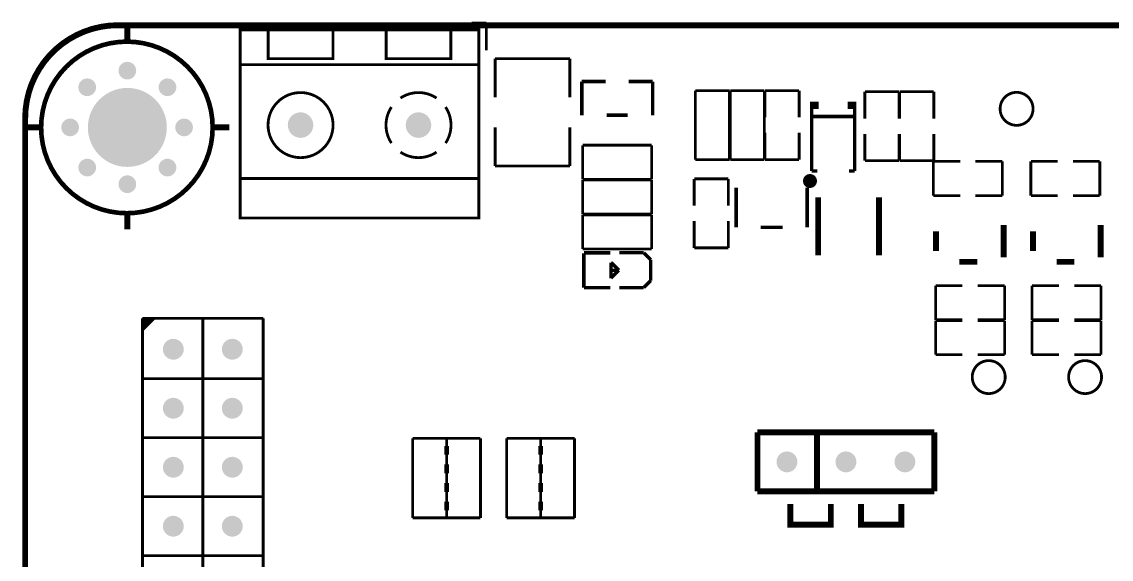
# Model space of a CAD drawing. Header units: millimetres. Extents: x -0.1 to 70.6, y -1 to 65.1.
# Drawn here: x -0.15 to 46.78, y 42.01 to 65.15 of the extents above; entities that cross this region are included whole.
import ezdxf

# ---------------------------------------------------------------- set-up
doc = ezdxf.new("R2010")
doc.units = ezdxf.units.MM
for name, color, linetype, true_color in [('Board Outline Layer', 7, 'Continuous', 0xff00ff), ('Hole Layer', 7, 'Continuous', 0x222222), ('Top Silkscreen Layer', 7, 'Continuous', 0xffcc00)]:
    doc.layers.add(name, color=color, linetype=linetype, true_color=true_color)

msp = doc.modelspace()

# ---------------------------------------------------------------- hatches: boundary and pattern name
at = {"layer": 'Hole Layer'}
for points in [[(4.019, 63.044, 1), (4.781, 63.044, 1)], [(4.019, 63.044, 1), (4.781, 63.044, 1)], [(2.291, 62.328, 1), (3.053, 62.328, 1)], [(2.291, 62.328, 1), (3.053, 62.328, 1)], [(5.747, 62.328, 1), (6.509, 62.328, 1)], [(5.747, 62.328, 1), (6.509, 62.328, 1)], [(2.7, 60.6, 1), (6.1, 60.6, 1)], [(2.7, 60.6, 1), (6.1, 60.6, 1)], [(11.31, 60.7, 1), (12.41, 60.7, 1)], [(11.31, 60.7, 1), (12.41, 60.7, 1)], [(16.39, 60.7, 1), (17.49, 60.7, 1)], [(16.39, 60.7, 1), (17.49, 60.7, 1)], [(1.555, 60.6, 1), (2.317, 60.6, 1)], [(1.555, 60.6, 1), (2.317, 60.6, 1)], [(6.463, 60.6, 1), (7.225, 60.6, 1)], [(6.463, 60.6, 1), (7.225, 60.6, 1)], [(2.291, 58.872, 1), (3.053, 58.872, 1)], [(2.291, 58.872, 1), (3.053, 58.872, 1)], [(5.747, 58.872, 1), (6.509, 58.872, 1)], [(5.747, 58.872, 1), (6.509, 58.872, 1)], [(4.019, 58.156, 1), (4.781, 58.156, 1)], [(4.019, 58.156, 1), (4.781, 58.156, 1)], [(5.93, 51.05, 1), (6.83, 51.05, 1)], [(5.93, 51.05, 1), (6.83, 51.05, 1)], [(8.47, 51.05, 1), (9.37, 51.05, 1)], [(8.47, 51.05, 1), (9.37, 51.05, 1)], [(5.93, 48.51, 1), (6.83, 48.51, 1)], [(5.93, 48.51, 1), (6.83, 48.51, 1)], [(8.47, 48.51, 1), (9.37, 48.51, 1)], [(8.47, 48.51, 1), (9.37, 48.51, 1)], [(32.36, 46.2, 1), (33.26, 46.2, 1)], [(32.36, 46.2, 1), (33.26, 46.2, 1)], [(34.9, 46.2, 1), (35.8, 46.2, 1)], [(34.9, 46.2, 1), (35.8, 46.2, 1)], [(37.44, 46.2, 1), (38.34, 46.2, 1)], [(37.44, 46.2, 1), (38.34, 46.2, 1)], [(5.93, 45.97, 1), (6.83, 45.97, 1)], [(5.93, 45.97, 1), (6.83, 45.97, 1)], [(8.47, 45.97, 1), (9.37, 45.97, 1)], [(8.47, 45.97, 1), (9.37, 45.97, 1)], [(5.93, 43.43, 1), (6.83, 43.43, 1)], [(5.93, 43.43, 1), (6.83, 43.43, 1)], [(8.47, 43.43, 1), (9.37, 43.43, 1)], [(8.47, 43.43, 1), (9.37, 43.43, 1)]]:
    msp.add_hatch(color=256, dxfattribs=at).paths.add_polyline_path(points)
at = {"layer": 'Top Silkscreen Layer'}
for points in [[(33.798, 61.4), (34.168, 61.4), (34.168, 61.705), (33.798, 61.705)], [(35.802, 61.4), (35.432, 61.4), (35.432, 61.705), (35.802, 61.705)], [(5.05, 52.38), (5.05, 51.8), (5.63, 52.38)]]:
    msp.add_hatch(color=256, dxfattribs=at).paths.add_polyline_path(points)

# ---------------------------------------------------------------- linework, layer by layer
at = {"layer": 'Board Outline Layer', "const_width": 0.254}
msp.add_lwpolyline([(4, 65, 0.414214), (0, 61)], format="xyb", dxfattribs=at)
for points in [[(70, 65), (4, 65)], [(0, 61), (0, 4)]]:
    msp.add_lwpolyline(points, dxfattribs=at)
at = {"layer": 'Top Silkscreen Layer'}
for points, const_width in [([(4.4, 64.334), (4.4, 64.994)], 0.254), ([(4.4, 64.334), (4.4, 64.994)], 0.254), ([(19.223, 65.088), (19.861, 65.088)], 0.12), ([(19.223, 65.088), (19.861, 65.088)], 0.12), ([(19.861, 65.088), (19.861, 63.913)], 0.12), ([(19.861, 65.088), (19.861, 63.913)], 0.12), ([(19.48, 63.3), (9.32, 63.3)], 0.12), ([(19.48, 63.3), (9.32, 63.3)], 0.12), ([(20.24, 63.56), (20.24, 61.9)], 0.12), ([(23.46, 63.56), (20.24, 63.56)], 0.12), ([(20.24, 63.56), (20.24, 61.9)], 0.12), ([(23.46, 63.56), (20.24, 63.56)], 0.12), ([(23.46, 63.56), (23.46, 61.9)], 0.12), ([(23.46, 63.56), (23.46, 61.9)], 0.12), ([(23.974, 61.124), (23.974, 62.576)], 0.152), ([(23.974, 62.576), (25.005, 62.576)], 0.152), ([(23.974, 61.124), (23.974, 62.576)], 0.152), ([(23.974, 62.576), (25.005, 62.576)], 0.152), ([(27.026, 62.576), (25.995, 62.576)], 0.152), ([(27.026, 62.576), (25.995, 62.576)], 0.152), ([(27.026, 61.124), (27.026, 62.576)], 0.152), ([(27.026, 61.124), (27.026, 62.576)], 0.152), ([(28.865, 62.185), (28.865, 59.215)], 0.12), ([(30.335, 62.185), (28.865, 62.185)], 0.12), ([(28.865, 62.185), (28.865, 59.215)], 0.12), ([(30.335, 62.185), (28.865, 62.185)], 0.12), ([(30.335, 62.185), (30.335, 59.215)], 0.12), ([(30.335, 62.185), (30.335, 59.215)], 0.12), ([(30.365, 59.215), (30.365, 62.185)], 0.12), ([(30.365, 62.185), (31.835, 62.185)], 0.12), ([(30.365, 59.215), (30.365, 62.185)], 0.12), ([(30.365, 62.185), (31.835, 62.185)], 0.12), ([(31.835, 59.215), (31.835, 62.185)], 0.12), ([(31.835, 59.215), (31.835, 62.185)], 0.12), ([(31.865, 62.185), (31.865, 61.03)], 0.119), ([(31.865, 62.185), (33.335, 62.185)], 0.119), ([(31.865, 62.185), (31.865, 61.03)], 0.119), ([(31.865, 62.185), (33.335, 62.185)], 0.119), ([(33.335, 62.185), (33.335, 61.03)], 0.119), ([(33.335, 62.185), (33.335, 61.03)], 0.119), ([(37.635, 62.135), (36.165, 62.135)], 0.119), ([(36.165, 62.135), (36.165, 60.98)], 0.119), ([(37.635, 62.135), (36.165, 62.135)], 0.119), ([(36.165, 62.135), (36.165, 60.98)], 0.119), ([(37.635, 62.135), (37.635, 60.98)], 0.119), ([(37.635, 62.135), (37.635, 60.98)], 0.119), ([(39.135, 62.135), (37.665, 62.135)], 0.119), ([(37.665, 62.135), (37.665, 60.98)], 0.119), ([(39.135, 62.135), (37.665, 62.135)], 0.119), ([(37.665, 62.135), (37.665, 60.98)], 0.119), ([(39.135, 62.135), (39.135, 60.98)], 0.119), ([(39.135, 62.135), (39.135, 60.98)], 0.119), ([(33.874, 61.476), (33.874, 58.724)], 0.152), ([(33.874, 61.476), (33.874, 58.724)], 0.152), ([(35.726, 61.476), (35.726, 58.724)], 0.152), ([(35.726, 61.476), (35.726, 58.724)], 0.152), ([(25.955, 61.124), (25.045, 61.124)], 0.152), ([(25.955, 61.124), (25.045, 61.124)], 0.152), ([(35.726, 61.067), (33.874, 61.067)], 0.152), ([(35.726, 61.067), (33.874, 61.067)], 0.152), ([(-0.02, 60.6), (0.641, 60.6)], 0.254), ([(-0.02, 60.6), (0.641, 60.6)], 0.254), ([(8.134, 60.6), (8.794, 60.6)], 0.254), ([(8.134, 60.6), (8.794, 60.6)], 0.254), ([(20.24, 58.94), (20.24, 60.6)], 0.12), ([(20.24, 58.94), (20.24, 60.6)], 0.12), ([(23.46, 58.94), (23.46, 60.6)], 0.12), ([(23.46, 58.94), (23.46, 60.6)], 0.12), ([(31.865, 59.215), (31.865, 60.37)], 0.119), ([(31.865, 59.215), (31.865, 60.37)], 0.119), ([(33.335, 59.215), (33.335, 60.37)], 0.119), ([(33.335, 59.215), (33.335, 60.37)], 0.119), ([(36.165, 59.165), (36.165, 60.32)], 0.119), ([(36.165, 59.165), (36.165, 60.32)], 0.119), ([(37.635, 59.165), (37.635, 60.32)], 0.119), ([(37.635, 59.165), (37.635, 60.32)], 0.119), ([(37.665, 59.165), (37.665, 60.32)], 0.119), ([(37.665, 59.165), (37.665, 60.32)], 0.119), ([(39.135, 59.165), (39.135, 60.32)], 0.119), ([(39.135, 59.165), (39.135, 60.32)], 0.119), ([(24.015, 59.835), (26.985, 59.835)], 0.12), ([(24.015, 59.835), (24.015, 58.365)], 0.12), ([(24.015, 59.835), (26.985, 59.835)], 0.12), ([(24.015, 59.835), (24.015, 58.365)], 0.12), ([(26.985, 59.835), (26.985, 58.365)], 0.12), ([(26.985, 59.835), (26.985, 58.365)], 0.12), ([(30.335, 59.215), (28.865, 59.215)], 0.12), ([(30.335, 59.215), (28.865, 59.215)], 0.12), ([(30.365, 59.215), (31.835, 59.215)], 0.12), ([(30.365, 59.215), (31.835, 59.215)], 0.12), ([(31.865, 59.215), (33.335, 59.215)], 0.119), ([(31.865, 59.215), (33.335, 59.215)], 0.119), ([(37.635, 59.165), (36.165, 59.165)], 0.119), ([(37.635, 59.165), (36.165, 59.165)], 0.119), ([(39.135, 59.165), (37.665, 59.165)], 0.119), ([(39.135, 59.165), (37.665, 59.165)], 0.119), ([(39.115, 59.135), (40.27, 59.135)], 0.119), ([(39.115, 59.135), (39.115, 57.665)], 0.119), ([(39.115, 59.135), (40.27, 59.135)], 0.119), ([(39.115, 59.135), (39.115, 57.665)], 0.119), ([(42.085, 59.135), (40.93, 59.135)], 0.119), ([(42.085, 59.135), (40.93, 59.135)], 0.119), ([(42.085, 59.135), (42.085, 57.665)], 0.119), ([(42.085, 59.135), (42.085, 57.665)], 0.119), ([(43.315, 59.135), (44.47, 59.135)], 0.119), ([(43.315, 59.135), (43.315, 57.665)], 0.119), ([(43.315, 59.135), (44.47, 59.135)], 0.119), ([(43.315, 59.135), (43.315, 57.665)], 0.119), ([(46.285, 59.135), (45.13, 59.135)], 0.119), ([(46.285, 59.135), (45.13, 59.135)], 0.119), ([(46.285, 59.135), (46.285, 57.665)], 0.119), ([(46.285, 59.135), (46.285, 57.665)], 0.119), ([(23.46, 58.94), (20.24, 58.94)], 0.119), ([(23.46, 58.94), (20.24, 58.94)], 0.119), ([(33.874, 58.724), (34.117, 58.724)], 0.152), ([(33.874, 58.724), (34.117, 58.724)], 0.152), ([(35.726, 58.724), (35.483, 58.724)], 0.152), ([(35.726, 58.724), (35.483, 58.724)], 0.152), ([(19.48, 58.399), (9.32, 58.399)], 0.12), ([(19.48, 58.399), (9.32, 58.399)], 0.12), ([(24.015, 58.365), (26.985, 58.365)], 0.12), ([(24.015, 58.365), (26.985, 58.365)], 0.12), ([(24.015, 56.865), (24.015, 58.335)], 0.12), ([(26.985, 58.335), (24.015, 58.335)], 0.12), ([(24.015, 56.865), (24.015, 58.335)], 0.12), ([(26.985, 58.335), (24.015, 58.335)], 0.12), ([(26.985, 56.865), (26.985, 58.335)], 0.12), ([(26.985, 56.865), (26.985, 58.335)], 0.12), ([(28.815, 58.385), (28.815, 57.23)], 0.119), ([(28.815, 58.385), (30.285, 58.385)], 0.119), ([(28.815, 58.385), (28.815, 57.23)], 0.119), ([(28.815, 58.385), (30.285, 58.385)], 0.119), ([(30.285, 58.385), (30.285, 57.23)], 0.119), ([(30.285, 58.385), (30.285, 57.23)], 0.119), ([(30.624, 58.001), (30.624, 56.299)], 0.152), ([(30.624, 58.001), (30.624, 56.299)], 0.152), ([(33.676, 58.001), (33.676, 56.299)], 0.152), ([(33.676, 58.001), (33.676, 56.299)], 0.152), ([(34.155, 57.595), (34.155, 55.095)], 0.254), ([(34.155, 57.595), (34.155, 55.095)], 0.254), ([(36.771, 57.595), (36.771, 55.095)], 0.254), ([(36.771, 57.595), (36.771, 55.095)], 0.254), ([(39.115, 57.665), (40.27, 57.665)], 0.119), ([(39.115, 57.665), (40.27, 57.665)], 0.119), ([(42.085, 57.665), (40.93, 57.665)], 0.119), ([(42.085, 57.665), (40.93, 57.665)], 0.119), ([(43.315, 57.665), (44.47, 57.665)], 0.119), ([(43.315, 57.665), (44.47, 57.665)], 0.119), ([(46.285, 57.665), (45.13, 57.665)], 0.119), ([(46.285, 57.665), (45.13, 57.665)], 0.119), ([(4.4, 56.206), (4.4, 56.866)], 0.254), ([(4.4, 56.206), (4.4, 56.866)], 0.254), ([(26.985, 56.865), (24.015, 56.865)], 0.12), ([(26.985, 56.865), (24.015, 56.865)], 0.12), ([(24.015, 56.835), (26.985, 56.835)], 0.12), ([(24.015, 56.835), (24.015, 55.365)], 0.12), ([(24.015, 56.835), (26.985, 56.835)], 0.12), ([(24.015, 56.835), (24.015, 55.365)], 0.12), ([(26.985, 56.835), (26.985, 55.365)], 0.12), ([(26.985, 56.835), (26.985, 55.365)], 0.12), ([(28.815, 55.415), (28.815, 56.57)], 0.119), ([(28.815, 55.415), (28.815, 56.57)], 0.119), ([(30.285, 55.415), (30.285, 56.57)], 0.119), ([(30.285, 55.415), (30.285, 56.57)], 0.119), ([(31.674, 56.299), (32.626, 56.299)], 0.152), ([(31.674, 56.299), (32.626, 56.299)], 0.152), ([(42.146, 55.002), (42.146, 56.399)], 0.254), ([(42.146, 55.002), (42.146, 56.399)], 0.254), ([(46.324, 55.001), (46.324, 56.398)], 0.254), ([(46.324, 55.001), (46.324, 56.398)], 0.254), ([(39.225, 55.278), (39.225, 56.122)], 0.254), ([(39.225, 55.278), (39.225, 56.122)], 0.254), ([(43.403, 55.278), (43.403, 56.122)], 0.254), ([(43.403, 55.278), (43.403, 56.122)], 0.254), ([(24.015, 55.365), (26.985, 55.365)], 0.12), ([(24.015, 55.365), (26.985, 55.365)], 0.12), ([(28.815, 55.415), (30.285, 55.415)], 0.119), ([(28.815, 55.415), (30.285, 55.415)], 0.119), ([(25.209, 55.202), (24.061, 55.202)], 0.15), ([(25.209, 55.202), (24.061, 55.202)], 0.15), ([(24.061, 53.701), (24.061, 55.182)], 0.15), ([(24.061, 53.701), (24.061, 55.182)], 0.15), ([(25.591, 55.204), (26.64, 55.204)], 0.15), ([(25.591, 55.204), (26.64, 55.204)], 0.15), ([(26.939, 54.905), (26.64, 55.204)], 0.15), ([(26.939, 54.905), (26.64, 55.204)], 0.15), ([(26.939, 54.803), (26.939, 54.905)], 0.15), ([(26.939, 54.803), (26.939, 54.905)], 0.15), ([(41.003, 54.811), (40.241, 54.811)], 0.254), ([(41.003, 54.811), (40.241, 54.811)], 0.254), ([(45.181, 54.811), (44.419, 54.811)], 0.254), ([(45.181, 54.811), (44.419, 54.811)], 0.254), ([(25.23, 54.78), (25.24, 54.78)], 0.15), ([(25.23, 54.102), (25.23, 54.78)], 0.15), ([(25.23, 54.78), (25.24, 54.78)], 0.15), ([(25.23, 54.102), (25.23, 54.78)], 0.15), ([(25.23, 54.45), (25.57, 54.45)], 0.15), ([(25.23, 54.112), (25.57, 54.45)], 0.15), ([(25.23, 54.45), (25.57, 54.45)], 0.15), ([(25.23, 54.112), (25.57, 54.45)], 0.15), ([(25.24, 54.78), (25.57, 54.45)], 0.15), ([(25.24, 54.78), (25.57, 54.45)], 0.15), ([(26.939, 54.105), (26.939, 54.803)], 0.15), ([(26.939, 54.105), (26.939, 54.803)], 0.15), ([(25.23, 54.102), (25.23, 54.112)], 0.15), ([(25.23, 54.102), (25.23, 54.112)], 0.15), ([(26.939, 54.003), (26.64, 53.703)], 0.15), ([(26.939, 54.003), (26.64, 53.703)], 0.15), ([(26.939, 54.105), (26.939, 54.003)], 0.15), ([(26.939, 54.105), (26.939, 54.003)], 0.15), ([(25.209, 53.701), (24.061, 53.701)], 0.15), ([(25.209, 53.701), (24.061, 53.701)], 0.15), ([(25.591, 53.703), (26.64, 53.703)], 0.15), ([(25.591, 53.703), (26.64, 53.703)], 0.15), ([(39.215, 53.785), (40.37, 53.785)], 0.119), ([(39.215, 52.315), (39.215, 53.785)], 0.119), ([(39.215, 53.785), (40.37, 53.785)], 0.119), ([(39.215, 52.315), (39.215, 53.785)], 0.119), ([(42.185, 53.785), (41.03, 53.785)], 0.119), ([(42.185, 53.785), (41.03, 53.785)], 0.119), ([(42.185, 52.315), (42.185, 53.785)], 0.119), ([(42.185, 52.315), (42.185, 53.785)], 0.119), ([(43.365, 53.785), (44.52, 53.785)], 0.119), ([(43.365, 52.315), (43.365, 53.785)], 0.119), ([(43.365, 53.785), (44.52, 53.785)], 0.119), ([(43.365, 52.315), (43.365, 53.785)], 0.119), ([(46.335, 53.785), (45.18, 53.785)], 0.119), ([(46.335, 53.785), (45.18, 53.785)], 0.119), ([(46.335, 52.315), (46.335, 53.785)], 0.119), ([(46.335, 52.315), (46.335, 53.785)], 0.119), ([(5.05, 52.38), (5.05, 11.68)], 0.12), ([(5.05, 52.38), (10.25, 52.38)], 0.12), ([(5.05, 52.38), (5.05, 11.68)], 0.12), ([(5.05, 52.38), (10.25, 52.38)], 0.12), ([(7.65, 52.38), (7.65, 11.68)], 0.12), ([(7.65, 52.38), (7.65, 11.68)], 0.12), ([(10.25, 52.38), (10.25, 11.68)], 0.12), ([(10.25, 52.38), (10.25, 11.68)], 0.12), ([(39.215, 52.315), (40.37, 52.315)], 0.119), ([(39.215, 52.315), (40.37, 52.315)], 0.119), ([(39.215, 52.285), (40.37, 52.285)], 0.119), ([(39.215, 50.815), (39.215, 52.285)], 0.119), ([(39.215, 52.285), (40.37, 52.285)], 0.119), ([(39.215, 50.815), (39.215, 52.285)], 0.119), ([(42.185, 52.315), (41.03, 52.315)], 0.119), ([(42.185, 52.315), (41.03, 52.315)], 0.119), ([(42.185, 52.285), (41.03, 52.285)], 0.119), ([(42.185, 52.285), (41.03, 52.285)], 0.119), ([(42.185, 50.815), (42.185, 52.285)], 0.119), ([(42.185, 50.815), (42.185, 52.285)], 0.119), ([(43.365, 52.315), (44.52, 52.315)], 0.119), ([(43.365, 52.315), (44.52, 52.315)], 0.119), ([(43.365, 52.285), (44.52, 52.285)], 0.119), ([(43.365, 50.815), (43.365, 52.285)], 0.119), ([(43.365, 52.285), (44.52, 52.285)], 0.119), ([(43.365, 50.815), (43.365, 52.285)], 0.119), ([(46.335, 52.315), (45.18, 52.315)], 0.119), ([(46.335, 52.315), (45.18, 52.315)], 0.119), ([(46.335, 52.285), (45.18, 52.285)], 0.119), ([(46.335, 52.285), (45.18, 52.285)], 0.119), ([(46.335, 50.815), (46.335, 52.285)], 0.119), ([(46.335, 50.815), (46.335, 52.285)], 0.119), ([(39.215, 50.815), (40.37, 50.815)], 0.119), ([(39.215, 50.815), (40.37, 50.815)], 0.119), ([(42.185, 50.815), (41.03, 50.815)], 0.119), ([(42.185, 50.815), (41.03, 50.815)], 0.119), ([(43.365, 50.815), (44.52, 50.815)], 0.119), ([(43.365, 50.815), (44.52, 50.815)], 0.119), ([(46.335, 50.815), (45.18, 50.815)], 0.119), ([(46.335, 50.815), (45.18, 50.815)], 0.119), ([(5.05, 49.78), (10.25, 49.78)], 0.12), ([(5.05, 49.78), (10.25, 49.78)], 0.12), ([(31.54, 44.93), (31.54, 47.47)], 0.254), ([(31.54, 47.47), (39.16, 47.47)], 0.254), ([(31.54, 44.93), (31.54, 47.47)], 0.254), ([(31.54, 47.47), (39.16, 47.47)], 0.254), ([(34.104, 47.47), (34.104, 44.93)], 0.254), ([(34.104, 47.47), (34.104, 44.93)], 0.254), ([(39.16, 47.47), (39.16, 44.93)], 0.254), ([(39.16, 47.47), (39.16, 44.93)], 0.254), ([(5.05, 47.24), (10.25, 47.24)], 0.12), ([(5.05, 47.24), (10.25, 47.24)], 0.12), ([(16.69, 43.79), (16.69, 47.21)], 0.12), ([(16.69, 47.21), (19.61, 47.21)], 0.12), ([(16.69, 43.79), (16.69, 47.21)], 0.12), ([(16.69, 47.21), (19.61, 47.21)], 0.12), ([(18.15, 46.51), (18.15, 46.89)], 0.2), ([(18.15, 46.51), (18.15, 46.89)], 0.2), ([(18.15, 43.79), (18.15, 47.21)], 0.12), ([(18.15, 43.79), (18.15, 47.21)], 0.12), ([(19.61, 43.79), (19.61, 47.21)], 0.12), ([(19.61, 43.79), (19.61, 47.21)], 0.12), ([(23.66, 47.21), (20.74, 47.21)], 0.12), ([(20.74, 47.21), (20.74, 43.79)], 0.12), ([(23.66, 47.21), (20.74, 47.21)], 0.12), ([(20.74, 47.21), (20.74, 43.79)], 0.12), ([(22.2, 46.89), (22.2, 46.51)], 0.2), ([(22.2, 46.89), (22.2, 46.51)], 0.2), ([(22.2, 47.21), (22.2, 43.79)], 0.12), ([(22.2, 47.21), (22.2, 43.79)], 0.12), ([(23.66, 47.21), (23.66, 43.79)], 0.12), ([(23.66, 47.21), (23.66, 43.79)], 0.12), ([(18.15, 45.71), (18.15, 46.09)], 0.2), ([(18.15, 45.71), (18.15, 46.09)], 0.2), ([(22.2, 46.09), (22.2, 45.71)], 0.2), ([(22.2, 46.09), (22.2, 45.71)], 0.2), ([(18.15, 44.91), (18.15, 45.29)], 0.2), ([(18.15, 44.91), (18.15, 45.29)], 0.2), ([(22.2, 45.29), (22.2, 44.91)], 0.2), ([(22.2, 45.29), (22.2, 44.91)], 0.2), ([(31.54, 44.93), (39.16, 44.93)], 0.254), ([(31.54, 44.93), (39.16, 44.93)], 0.254), ([(5.05, 44.7), (10.25, 44.7)], 0.12), ([(5.05, 44.7), (10.25, 44.7)], 0.12), ([(18.15, 44.11), (18.15, 44.49)], 0.2), ([(18.15, 44.11), (18.15, 44.49)], 0.2), ([(22.2, 44.49), (22.2, 44.11)], 0.2), ([(22.2, 44.49), (22.2, 44.11)], 0.2), ([(32.96, 44.38), (32.96, 43.5), (34.7, 43.5), (34.7, 44.38)], 0.254), ([(36, 44.38), (36, 43.5), (37.74, 43.5), (37.74, 44.38)], 0.254), ([(16.69, 43.79), (19.61, 43.79)], 0.12), ([(16.69, 43.79), (19.61, 43.79)], 0.12), ([(23.66, 43.79), (20.74, 43.79)], 0.12), ([(23.66, 43.79), (20.74, 43.79)], 0.12), ([(5.05, 42.16), (10.25, 42.16)], 0.12), ([(5.05, 42.16), (10.25, 42.16)], 0.12)]:
    msp.add_lwpolyline(points, dxfattribs=dict(at, const_width=const_width))
for points, const_width in [([(19.54, 56.7), (19.54, 64.8), (9.26, 64.8), (9.26, 56.7)], 0.12), ([(19.54, 56.7), (19.54, 64.8), (9.26, 64.8), (9.26, 56.7)], 0.12), ([(13.253, 63.558), (13.253, 64.8), (10.466, 64.8), (10.466, 63.558)], 0.12), ([(13.253, 63.558), (13.253, 64.8), (10.466, 64.8), (10.466, 63.558)], 0.12), ([(18.334, 63.558), (18.334, 64.8), (15.546, 64.8), (15.546, 63.558)], 0.12), ([(18.334, 63.558), (18.334, 64.8), (15.546, 64.8), (15.546, 63.558)], 0.12), ([(33.798, 61.4), (34.168, 61.4), (34.168, 61.705), (33.798, 61.705)], 0.00508), ([(33.798, 61.4), (34.168, 61.4), (34.168, 61.705), (33.798, 61.705)], 0.00508), ([(35.802, 61.4), (35.432, 61.4), (35.432, 61.705), (35.802, 61.705)], 0.00508), ([(35.802, 61.4), (35.432, 61.4), (35.432, 61.705), (35.802, 61.705)], 0.00508), ([(5.05, 52.38), (5.05, 51.8), (5.63, 52.38)], 0.00508), ([(5.05, 52.38), (5.05, 51.8), (5.63, 52.38)], 0.00508)]:
    msp.add_lwpolyline(points, close=True, dxfattribs=dict(at, const_width=const_width))
for points, const_width in [([(0.686, 60.6, 1), (8.074, 60.6), (8.074, 60.6, 1), (0.686, 60.6)], 0.2), ([(0.686, 60.6, 1), (8.074, 60.6), (8.074, 60.6, 1), (0.686, 60.6)], 0.2), ([(10.46, 60.7, 1), (13.26, 60.7), (13.26, 60.7, 1), (10.46, 60.7)], 0.12), ([(10.46, 60.7, 1), (13.26, 60.7), (13.26, 60.7, 1), (10.46, 60.7)], 0.12), ([(17.717, 61.865, 0.302775), (16.163, 61.865)], 0.12), ([(17.717, 61.865, 0.302775), (16.163, 61.865)], 0.12), ([(41.99, 61.4, 1), (43.41, 61.4), (43.41, 61.4, 1), (41.99, 61.4)], 0.12), ([(41.99, 61.4, 1), (43.41, 61.4), (43.41, 61.4, 1), (41.99, 61.4)], 0.12), ([(15.775, 61.477, 0.302775), (15.775, 59.923)], 0.12), ([(15.775, 61.477, 0.302775), (15.775, 59.923)], 0.12), ([(18.105, 59.923, 0.302775), (18.105, 61.477)], 0.12), ([(18.105, 59.923, 0.302775), (18.105, 61.477)], 0.12), ([(16.163, 59.535, 0.302775), (17.717, 59.535)], 0.12), ([(16.163, 59.535, 0.302775), (17.717, 59.535)], 0.12), ([(40.79, 49.85, 1), (42.21, 49.85), (42.21, 49.85, 1), (40.79, 49.85)], 0.12), ([(40.79, 49.85, 1), (42.21, 49.85), (42.21, 49.85, 1), (40.79, 49.85)], 0.12), ([(44.94, 49.85, 1), (46.36, 49.85), (46.36, 49.85, 1), (44.94, 49.85)], 0.12), ([(44.94, 49.85, 1), (46.36, 49.85), (46.36, 49.85, 1), (44.94, 49.85)], 0.12)]:
    msp.add_lwpolyline(points, format="xyb", dxfattribs=dict(at, const_width=const_width))
at = {"layer": 'Top Silkscreen Layer', "const_width": 0.3}
msp.add_lwpolyline([(33.651, 58.293, 1), (33.951, 58.293, 1)], format="xyb", close=True, dxfattribs=at)
msp.add_lwpolyline([(33.651, 58.293, 1), (33.951, 58.293, 1)], format="xyb", close=True, dxfattribs=at)

doc.saveas('drawing.dxf')
